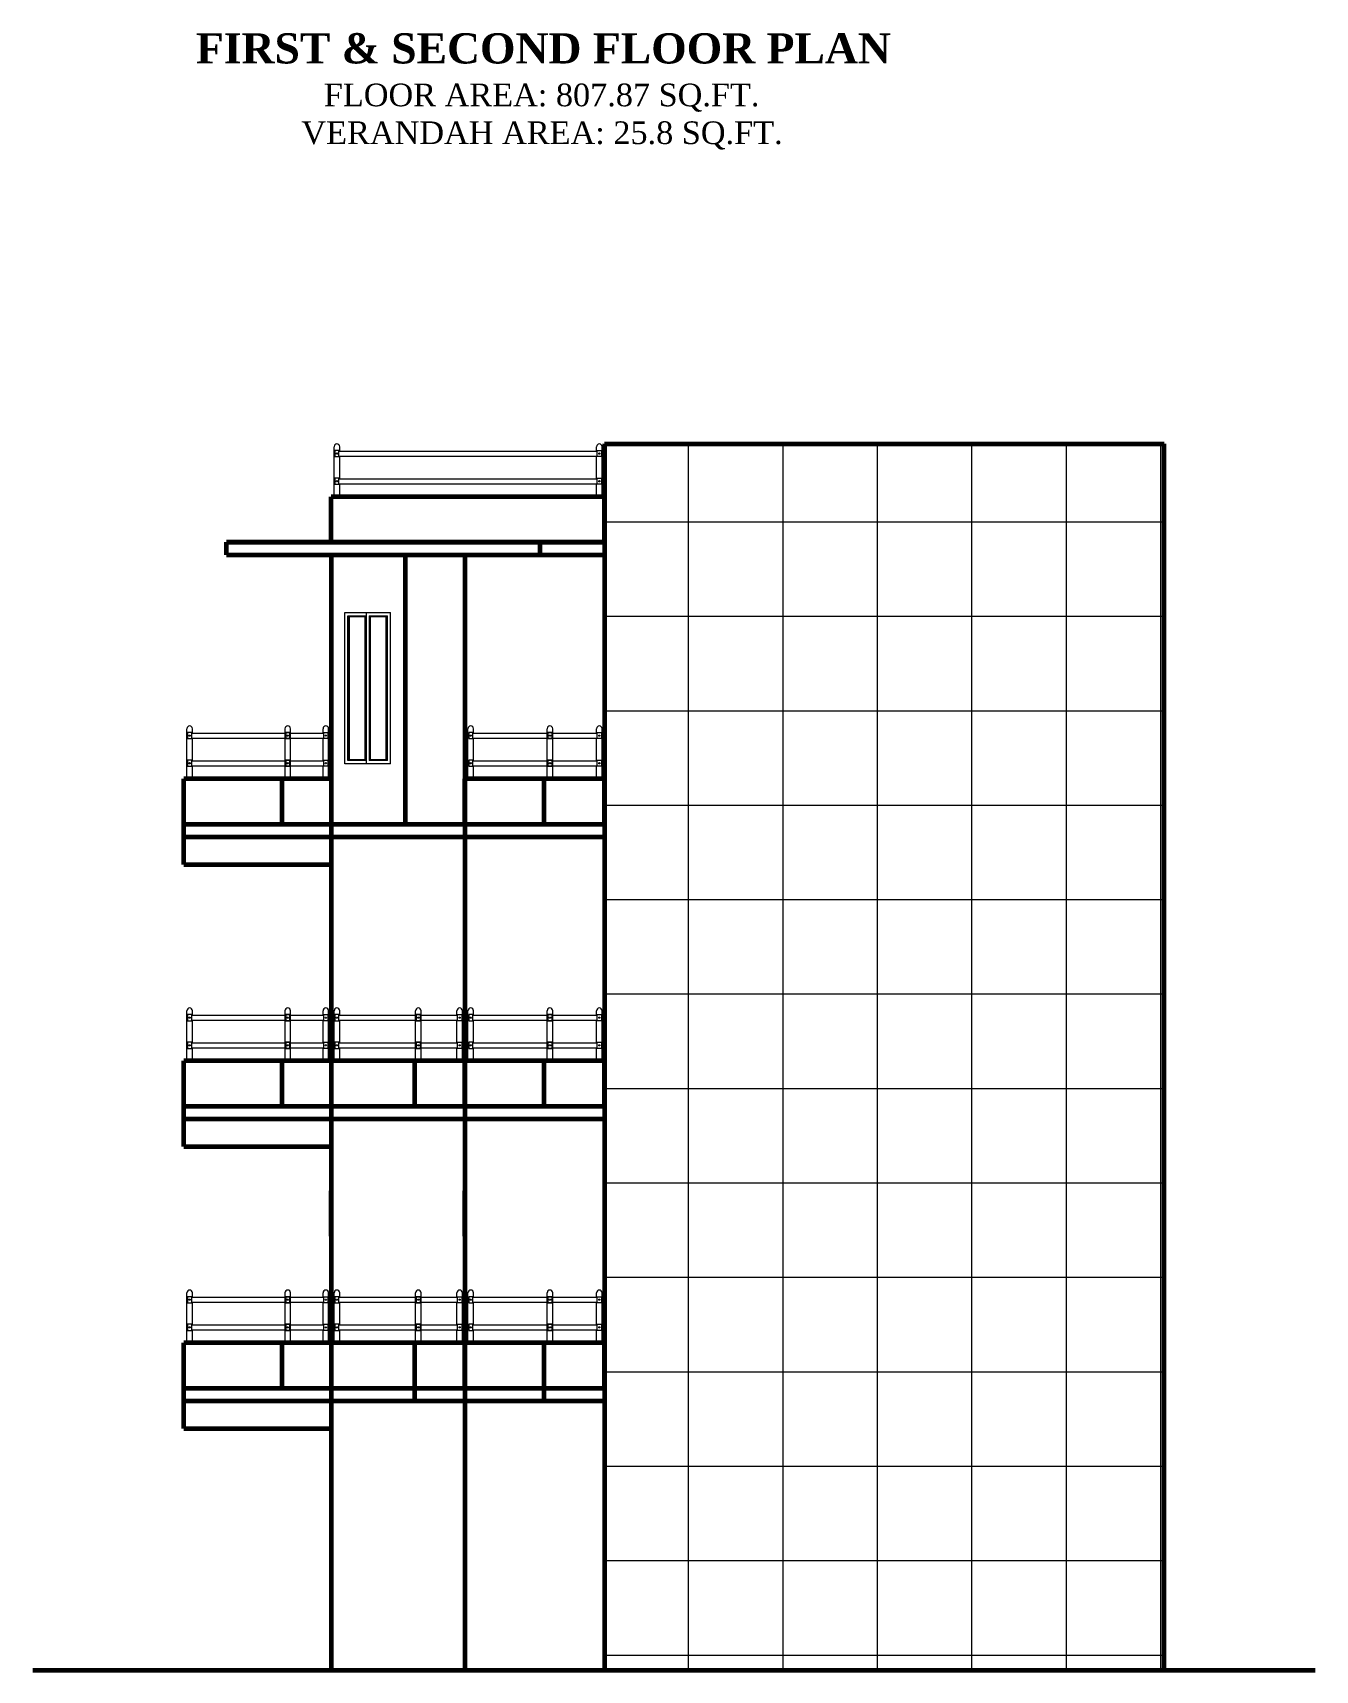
# Model space of a CAD drawing. Header units: inches. Extents: x -4737 to 13205, y 2479 to 13285.
# Drawn here: x -3607 to -3098, y 7948 to 8598 of the extents above; entities that cross this region are included whole.
import ezdxf

# ---------------------------------------------------------------- set-up
doc = ezdxf.new("R2010")
doc.units = ezdxf.units.IN
doc.header["$MEASUREMENT"] = 0
for name, color, linetype, lineweight in [('ns_HATCH', 40, 'Continuous', 0), ('ns_RAILING', 191, 'Continuous', 15), ('ns_TEXT', 7, 'Continuous', 13), ('ns_WALL', 21, 'Continuous', 60), ('ns_WINDOW', 151, 'Continuous', 15)]:
    doc.layers.add(name, color=color, linetype=linetype, lineweight=lineweight)
doc.styles.get("Standard").update_dxf_attribs({"font": 'arial.ttf'})

msp = doc.modelspace()

# ---------------------------------------------------------------- hatches: boundary and pattern name
at = {"layer": 'ns_HATCH'}
h = msp.add_hatch(dxfattribs=at)
h.set_pattern_fill('NET', color=256, scale=300)
h.set_pattern_definition([(0, (-30309.574, 13766.2), (0, 37.5), []), (90, (-30309.574, 13766.2), (-37.5, 2e-15), [])])
h.paths.add_polyline_path([(-3158.23, 8434.67), (-3380.38, 8434.67), (-3380.38, 7947.67), (-3158.23, 7947.67)])

# ---------------------------------------------------------------- linework, layer by layer
at = {"layer": 'ns_RAILING'}
for p, q in [((-3487.78, 8413.67), (-3487.78, 8433.57)), ((-3485.86, 8431.82), (-3383.3, 8431.82)), ((-3485.86, 8429.82), (-3383.3, 8429.82)), ((-3485.58, 8431.82), (-3485.58, 8433.57)), ((-3485.58, 8420.84), (-3485.58, 8429.82)), ((-3383.57, 8431.82), (-3383.57, 8433.57)), ((-3383.57, 8420.84), (-3383.57, 8429.82)), ((-3381.38, 8413.67), (-3381.38, 8433.57)), ((-3485.86, 8420.84), (-3383.3, 8420.84)), ((-3485.86, 8418.84), (-3383.3, 8418.84)), ((-3485.58, 8413.67), (-3485.58, 8418.84)), ((-3383.57, 8413.67), (-3383.57, 8418.84)), ((-3546.24, 8301.67), (-3546.24, 8321.57)), ((-3544.32, 8319.82), (-3507.01, 8319.82)), ((-3544.32, 8317.82), (-3507.01, 8317.82)), ((-3544.04, 8319.82), (-3544.04, 8321.57)), ((-3544.04, 8308.84), (-3544.04, 8317.82)), ((-3507.28, 8301.67), (-3507.28, 8321.57)), ((-3507.28, 8319.82), (-3507.28, 8321.57)), ((-3507.28, 8308.84), (-3507.28, 8317.82)), ((-3505.36, 8319.82), (-3491.9, 8319.82)), ((-3505.36, 8317.82), (-3491.9, 8317.82)), ((-3505.09, 8319.82), (-3505.09, 8321.57)), ((-3505.09, 8301.67), (-3505.09, 8321.57)), ((-3505.09, 8308.84), (-3505.09, 8317.82)), ((-3492.18, 8319.82), (-3492.18, 8321.57)), ((-3492.18, 8308.84), (-3492.18, 8317.82)), ((-3489.98, 8301.67), (-3489.98, 8321.57)), ((-3434.64, 8301.67), (-3434.64, 8321.57)), ((-3432.71, 8319.82), (-3402.91, 8319.82)), ((-3432.71, 8317.82), (-3402.91, 8317.82)), ((-3432.44, 8319.82), (-3432.44, 8321.57)), ((-3432.44, 8308.84), (-3432.44, 8317.82)), ((-3403.18, 8301.67), (-3403.18, 8321.57)), ((-3403.18, 8319.82), (-3403.18, 8321.57)), ((-3403.18, 8308.84), (-3403.18, 8317.82)), ((-3401.26, 8319.82), (-3383.3, 8319.82)), ((-3401.26, 8317.82), (-3383.3, 8317.82)), ((-3400.99, 8319.82), (-3400.99, 8321.57)), ((-3400.99, 8301.67), (-3400.99, 8321.57)), ((-3400.99, 8308.84), (-3400.99, 8317.82)), ((-3383.57, 8319.82), (-3383.57, 8321.57)), ((-3383.57, 8308.84), (-3383.57, 8317.82)), ((-3381.38, 8301.67), (-3381.38, 8321.57)), ((-3544.32, 8308.84), (-3507.01, 8308.84)), ((-3544.32, 8306.84), (-3507.01, 8306.84)), ((-3544.04, 8301.67), (-3544.04, 8306.84)), ((-3507.28, 8301.67), (-3507.28, 8306.84)), ((-3505.36, 8308.84), (-3491.9, 8308.84)), ((-3505.36, 8306.84), (-3491.9, 8306.84)), ((-3505.09, 8301.67), (-3505.09, 8306.84)), ((-3492.18, 8301.67), (-3492.18, 8306.84)), ((-3432.71, 8308.84), (-3402.91, 8308.84)), ((-3432.71, 8306.84), (-3402.91, 8306.84)), ((-3432.44, 8301.67), (-3432.44, 8306.84)), ((-3403.18, 8301.67), (-3403.18, 8306.84)), ((-3401.26, 8308.84), (-3383.3, 8308.84)), ((-3401.26, 8306.84), (-3383.3, 8306.84)), ((-3400.99, 8301.67), (-3400.99, 8306.84)), ((-3383.57, 8301.67), (-3383.57, 8306.84)), ((-3546.24, 8189.67), (-3546.24, 8209.57)), ((-3544.32, 8207.82), (-3507.01, 8207.82)), ((-3544.04, 8207.82), (-3544.04, 8209.57)), ((-3507.28, 8189.67), (-3507.28, 8209.57)), ((-3507.28, 8207.82), (-3507.28, 8209.57)), ((-3505.36, 8207.82), (-3491.9, 8207.82)), ((-3505.09, 8207.82), (-3505.09, 8209.57)), ((-3505.09, 8189.67), (-3505.09, 8209.57)), ((-3492.18, 8207.82), (-3492.18, 8209.57)), ((-3489.98, 8189.67), (-3489.98, 8209.57)), ((-3487.78, 8189.67), (-3487.78, 8209.57)), ((-3485.86, 8207.82), (-3455.74, 8207.82)), ((-3485.58, 8207.82), (-3485.58, 8209.57)), ((-3455.46, 8207.82), (-3455.46, 8209.57)), ((-3455.46, 8189.67), (-3455.46, 8209.57)), ((-3453.26, 8189.67), (-3453.26, 8209.57)), ((-3453.26, 8207.82), (-3453.26, 8209.57)), ((-3453.26, 8207.82), (-3438.75, 8207.82)), ((-3439.03, 8207.82), (-3439.03, 8209.57)), ((-3436.83, 8189.67), (-3436.83, 8209.57)), ((-3434.64, 8189.67), (-3434.64, 8209.57)), ((-3432.71, 8207.82), (-3402.91, 8207.82)), ((-3432.44, 8207.82), (-3432.44, 8209.57)), ((-3403.18, 8189.67), (-3403.18, 8209.57)), ((-3403.18, 8207.82), (-3403.18, 8209.57)), ((-3401.26, 8207.82), (-3383.3, 8207.82)), ((-3400.99, 8207.82), (-3400.99, 8209.57)), ((-3400.99, 8189.67), (-3400.99, 8209.57)), ((-3383.57, 8207.82), (-3383.57, 8209.57)), ((-3381.38, 8189.67), (-3381.38, 8209.57)), ((-3544.32, 8205.82), (-3507.01, 8205.82)), ((-3544.04, 8196.84), (-3544.04, 8205.82)), ((-3507.28, 8196.84), (-3507.28, 8205.82)), ((-3505.36, 8205.82), (-3491.9, 8205.82)), ((-3505.09, 8196.84), (-3505.09, 8205.82)), ((-3492.18, 8196.84), (-3492.18, 8205.82)), ((-3485.86, 8205.82), (-3455.74, 8205.82)), ((-3485.58, 8196.84), (-3485.58, 8205.82)), ((-3455.46, 8196.84), (-3455.46, 8205.82)), ((-3453.26, 8205.82), (-3438.75, 8205.82)), ((-3453.26, 8196.84), (-3453.26, 8205.82)), ((-3439.03, 8196.84), (-3439.03, 8205.82)), ((-3432.71, 8205.82), (-3402.91, 8205.82)), ((-3432.44, 8196.84), (-3432.44, 8205.82)), ((-3403.18, 8196.84), (-3403.18, 8205.82)), ((-3401.26, 8205.82), (-3383.3, 8205.82)), ((-3400.99, 8196.84), (-3400.99, 8205.82)), ((-3383.57, 8196.84), (-3383.57, 8205.82)), ((-3544.32, 8196.84), (-3507.01, 8196.84)), ((-3544.32, 8194.84), (-3507.01, 8194.84)), ((-3544.04, 8189.67), (-3544.04, 8194.84)), ((-3507.28, 8189.67), (-3507.28, 8194.84)), ((-3505.36, 8196.84), (-3491.9, 8196.84)), ((-3505.36, 8194.84), (-3491.9, 8194.84)), ((-3505.09, 8189.67), (-3505.09, 8194.84)), ((-3492.18, 8189.67), (-3492.18, 8194.84)), ((-3485.86, 8196.84), (-3455.74, 8196.84)), ((-3485.86, 8194.84), (-3455.74, 8194.84)), ((-3485.58, 8189.67), (-3485.58, 8194.84)), ((-3455.46, 8189.67), (-3455.46, 8194.84)), ((-3453.26, 8196.84), (-3438.75, 8196.84)), ((-3453.26, 8194.84), (-3438.75, 8194.84)), ((-3453.26, 8189.67), (-3453.26, 8194.84)), ((-3439.03, 8189.67), (-3439.03, 8194.84)), ((-3432.71, 8196.84), (-3402.91, 8196.84)), ((-3432.71, 8194.84), (-3402.91, 8194.84)), ((-3432.44, 8189.67), (-3432.44, 8194.84)), ((-3403.18, 8189.67), (-3403.18, 8194.84)), ((-3401.26, 8196.84), (-3383.3, 8196.84)), ((-3401.26, 8194.84), (-3383.3, 8194.84)), ((-3400.99, 8189.67), (-3400.99, 8194.84)), ((-3383.57, 8189.67), (-3383.57, 8194.84)), ((-3546.24, 8077.67), (-3546.24, 8097.57)), ((-3544.04, 8095.82), (-3544.04, 8097.57)), ((-3507.28, 8077.67), (-3507.28, 8097.57)), ((-3507.28, 8095.82), (-3507.28, 8097.57)), ((-3505.09, 8095.82), (-3505.09, 8097.57)), ((-3505.09, 8077.67), (-3505.09, 8097.57)), ((-3492.18, 8095.82), (-3492.18, 8097.57)), ((-3489.98, 8077.67), (-3489.98, 8097.57)), ((-3487.78, 8077.67), (-3487.78, 8097.57)), ((-3485.58, 8095.82), (-3485.58, 8097.57)), ((-3455.46, 8095.82), (-3455.46, 8097.57)), ((-3455.46, 8077.67), (-3455.46, 8097.57)), ((-3453.26, 8077.67), (-3453.26, 8097.57)), ((-3453.26, 8095.82), (-3453.26, 8097.57)), ((-3439.03, 8095.82), (-3439.03, 8097.57)), ((-3436.83, 8077.67), (-3436.83, 8097.57)), ((-3434.64, 8077.67), (-3434.64, 8097.57)), ((-3432.44, 8095.82), (-3432.44, 8097.57)), ((-3403.18, 8077.67), (-3403.18, 8097.57)), ((-3403.18, 8095.82), (-3403.18, 8097.57)), ((-3400.99, 8095.82), (-3400.99, 8097.57)), ((-3400.99, 8077.67), (-3400.99, 8097.57)), ((-3383.57, 8095.82), (-3383.57, 8097.57)), ((-3381.38, 8077.67), (-3381.38, 8097.57)), ((-3544.32, 8095.82), (-3507.01, 8095.82)), ((-3544.32, 8093.82), (-3507.01, 8093.82)), ((-3544.04, 8084.84), (-3544.04, 8093.82)), ((-3507.28, 8084.84), (-3507.28, 8093.82)), ((-3505.36, 8095.82), (-3491.9, 8095.82)), ((-3505.36, 8093.82), (-3491.9, 8093.82)), ((-3505.09, 8084.84), (-3505.09, 8093.82)), ((-3492.18, 8084.84), (-3492.18, 8093.82)), ((-3485.86, 8095.82), (-3455.74, 8095.82)), ((-3485.86, 8093.82), (-3455.74, 8093.82)), ((-3485.58, 8084.84), (-3485.58, 8093.82)), ((-3455.46, 8084.84), (-3455.46, 8093.82)), ((-3453.26, 8095.82), (-3438.75, 8095.82)), ((-3453.26, 8093.82), (-3438.75, 8093.82)), ((-3453.26, 8084.84), (-3453.26, 8093.82)), ((-3439.03, 8084.84), (-3439.03, 8093.82)), ((-3432.71, 8095.82), (-3402.91, 8095.82)), ((-3432.71, 8093.82), (-3402.91, 8093.82)), ((-3432.44, 8084.84), (-3432.44, 8093.82)), ((-3403.18, 8084.84), (-3403.18, 8093.82)), ((-3401.26, 8095.82), (-3383.3, 8095.82)), ((-3401.26, 8093.82), (-3383.3, 8093.82)), ((-3400.99, 8084.84), (-3400.99, 8093.82)), ((-3383.57, 8084.84), (-3383.57, 8093.82)), ((-3544.32, 8084.84), (-3507.01, 8084.84)), ((-3505.36, 8084.84), (-3491.9, 8084.84)), ((-3485.86, 8084.84), (-3455.74, 8084.84)), ((-3453.26, 8084.84), (-3438.75, 8084.84)), ((-3432.71, 8084.84), (-3402.91, 8084.84)), ((-3401.26, 8084.84), (-3383.3, 8084.84)), ((-3544.32, 8082.84), (-3507.01, 8082.84)), ((-3544.04, 8077.67), (-3544.04, 8082.84)), ((-3507.28, 8077.67), (-3507.28, 8082.84)), ((-3505.36, 8082.84), (-3491.9, 8082.84)), ((-3505.09, 8077.67), (-3505.09, 8082.84)), ((-3492.18, 8077.67), (-3492.18, 8082.84)), ((-3485.86, 8082.84), (-3455.74, 8082.84)), ((-3485.58, 8077.67), (-3485.58, 8082.84)), ((-3455.46, 8077.67), (-3455.46, 8082.84)), ((-3453.26, 8082.84), (-3438.75, 8082.84)), ((-3453.26, 8077.67), (-3453.26, 8082.84)), ((-3439.03, 8077.67), (-3439.03, 8082.84)), ((-3432.71, 8082.84), (-3402.91, 8082.84)), ((-3432.44, 8077.67), (-3432.44, 8082.84)), ((-3403.18, 8077.67), (-3403.18, 8082.84)), ((-3401.26, 8082.84), (-3383.3, 8082.84)), ((-3400.99, 8077.67), (-3400.99, 8082.84)), ((-3383.57, 8077.67), (-3383.57, 8082.84))]:
    msp.add_line(p, q, dxfattribs=at)
for points in [[(-3486.68, 8432.02), (-3487.51, 8432.02), (-3487.51, 8429.62), (-3486.68, 8429.62)], [(-3486.68, 8429.62), (-3485.86, 8429.62), (-3485.86, 8432.02), (-3486.68, 8432.02)], [(-3382.48, 8429.62), (-3383.3, 8429.62), (-3383.3, 8432.02), (-3382.48, 8432.02)], [(-3382.48, 8432.02), (-3381.65, 8432.02), (-3381.65, 8429.62), (-3382.48, 8429.62)], [(-3486.68, 8421.04), (-3487.51, 8421.04), (-3487.51, 8418.64), (-3486.68, 8418.64)], [(-3486.68, 8418.64), (-3485.86, 8418.64), (-3485.86, 8421.04), (-3486.68, 8421.04)], [(-3382.48, 8418.64), (-3383.3, 8418.64), (-3383.3, 8421.04), (-3382.48, 8421.04)], [(-3382.48, 8421.04), (-3381.65, 8421.04), (-3381.65, 8418.64), (-3382.48, 8418.64)], [(-3545.14, 8320.02), (-3545.97, 8320.02), (-3545.97, 8317.62), (-3545.14, 8317.62)], [(-3545.14, 8317.62), (-3544.32, 8317.62), (-3544.32, 8320.02), (-3545.14, 8320.02)], [(-3506.19, 8320.02), (-3507.01, 8320.02), (-3507.01, 8317.62), (-3506.19, 8317.62)], [(-3506.19, 8317.62), (-3507.01, 8317.62), (-3507.01, 8320.02), (-3506.19, 8320.02)], [(-3506.19, 8317.62), (-3505.36, 8317.62), (-3505.36, 8320.02), (-3506.19, 8320.02)], [(-3506.19, 8320.02), (-3505.36, 8320.02), (-3505.36, 8317.62), (-3506.19, 8317.62)], [(-3491.08, 8317.62), (-3491.9, 8317.62), (-3491.9, 8320.02), (-3491.08, 8320.02)], [(-3491.08, 8320.02), (-3490.25, 8320.02), (-3490.25, 8317.62), (-3491.08, 8317.62)], [(-3433.54, 8320.02), (-3434.36, 8320.02), (-3434.36, 8317.62), (-3433.54, 8317.62)], [(-3433.54, 8317.62), (-3432.71, 8317.62), (-3432.71, 8320.02), (-3433.54, 8320.02)], [(-3402.09, 8320.02), (-3402.91, 8320.02), (-3402.91, 8317.62), (-3402.09, 8317.62)], [(-3402.09, 8317.62), (-3402.91, 8317.62), (-3402.91, 8320.02), (-3402.09, 8320.02)], [(-3402.09, 8317.62), (-3401.26, 8317.62), (-3401.26, 8320.02), (-3402.09, 8320.02)], [(-3402.09, 8320.02), (-3401.26, 8320.02), (-3401.26, 8317.62), (-3402.09, 8317.62)], [(-3382.48, 8317.62), (-3383.3, 8317.62), (-3383.3, 8320.02), (-3382.48, 8320.02)], [(-3382.48, 8320.02), (-3381.65, 8320.02), (-3381.65, 8317.62), (-3382.48, 8317.62)], [(-3545.14, 8309.04), (-3545.97, 8309.04), (-3545.97, 8306.64), (-3545.14, 8306.64)], [(-3545.14, 8306.64), (-3544.32, 8306.64), (-3544.32, 8309.04), (-3545.14, 8309.04)], [(-3506.19, 8309.04), (-3507.01, 8309.04), (-3507.01, 8306.64), (-3506.19, 8306.64)], [(-3506.19, 8306.64), (-3507.01, 8306.64), (-3507.01, 8309.04), (-3506.19, 8309.04)], [(-3506.19, 8306.64), (-3505.36, 8306.64), (-3505.36, 8309.04), (-3506.19, 8309.04)], [(-3506.19, 8309.04), (-3505.36, 8309.04), (-3505.36, 8306.64), (-3506.19, 8306.64)], [(-3491.08, 8306.64), (-3491.9, 8306.64), (-3491.9, 8309.04), (-3491.08, 8309.04)], [(-3491.08, 8309.04), (-3490.25, 8309.04), (-3490.25, 8306.64), (-3491.08, 8306.64)], [(-3433.54, 8309.04), (-3434.36, 8309.04), (-3434.36, 8306.64), (-3433.54, 8306.64)], [(-3433.54, 8306.64), (-3432.71, 8306.64), (-3432.71, 8309.04), (-3433.54, 8309.04)], [(-3402.09, 8309.04), (-3402.91, 8309.04), (-3402.91, 8306.64), (-3402.09, 8306.64)], [(-3402.09, 8306.64), (-3402.91, 8306.64), (-3402.91, 8309.04), (-3402.09, 8309.04)], [(-3402.09, 8306.64), (-3401.26, 8306.64), (-3401.26, 8309.04), (-3402.09, 8309.04)], [(-3402.09, 8309.04), (-3401.26, 8309.04), (-3401.26, 8306.64), (-3402.09, 8306.64)], [(-3382.48, 8306.64), (-3383.3, 8306.64), (-3383.3, 8309.04), (-3382.48, 8309.04)], [(-3382.48, 8309.04), (-3381.65, 8309.04), (-3381.65, 8306.64), (-3382.48, 8306.64)], [(-3545.14, 8208.02), (-3545.97, 8208.02), (-3545.97, 8205.62), (-3545.14, 8205.62)], [(-3545.14, 8205.62), (-3544.32, 8205.62), (-3544.32, 8208.02), (-3545.14, 8208.02)], [(-3506.19, 8208.02), (-3507.01, 8208.02), (-3507.01, 8205.62), (-3506.19, 8205.62)], [(-3506.19, 8205.62), (-3507.01, 8205.62), (-3507.01, 8208.02), (-3506.19, 8208.02)], [(-3506.19, 8205.62), (-3505.36, 8205.62), (-3505.36, 8208.02), (-3506.19, 8208.02)], [(-3506.19, 8208.02), (-3505.36, 8208.02), (-3505.36, 8205.62), (-3506.19, 8205.62)], [(-3491.08, 8205.62), (-3491.9, 8205.62), (-3491.9, 8208.02), (-3491.08, 8208.02)], [(-3491.08, 8208.02), (-3490.25, 8208.02), (-3490.25, 8205.62), (-3491.08, 8205.62)], [(-3486.68, 8208.02), (-3487.51, 8208.02), (-3487.51, 8205.62), (-3486.68, 8205.62)], [(-3486.68, 8205.62), (-3485.86, 8205.62), (-3485.86, 8208.02), (-3486.68, 8208.02)], [(-3454.36, 8205.62), (-3455.18, 8205.62), (-3455.18, 8208.02), (-3454.36, 8208.02)], [(-3454.36, 8208.02), (-3455.18, 8208.02), (-3455.18, 8205.62), (-3454.36, 8205.62)], [(-3454.36, 8208.02), (-3453.54, 8208.02), (-3453.54, 8205.62), (-3454.36, 8205.62)], [(-3454.36, 8205.62), (-3453.54, 8205.62), (-3453.54, 8208.02), (-3454.36, 8208.02)], [(-3437.93, 8205.62), (-3438.75, 8205.62), (-3438.75, 8208.02), (-3437.93, 8208.02)], [(-3437.93, 8208.02), (-3437.11, 8208.02), (-3437.11, 8205.62), (-3437.93, 8205.62)], [(-3433.54, 8208.02), (-3434.36, 8208.02), (-3434.36, 8205.62), (-3433.54, 8205.62)], [(-3433.54, 8205.62), (-3432.71, 8205.62), (-3432.71, 8208.02), (-3433.54, 8208.02)], [(-3402.09, 8208.02), (-3402.91, 8208.02), (-3402.91, 8205.62), (-3402.09, 8205.62)], [(-3402.09, 8205.62), (-3402.91, 8205.62), (-3402.91, 8208.02), (-3402.09, 8208.02)], [(-3402.09, 8205.62), (-3401.26, 8205.62), (-3401.26, 8208.02), (-3402.09, 8208.02)], [(-3402.09, 8208.02), (-3401.26, 8208.02), (-3401.26, 8205.62), (-3402.09, 8205.62)], [(-3382.48, 8205.62), (-3383.3, 8205.62), (-3383.3, 8208.02), (-3382.48, 8208.02)], [(-3382.48, 8208.02), (-3381.65, 8208.02), (-3381.65, 8205.62), (-3382.48, 8205.62)], [(-3545.14, 8197.04), (-3545.97, 8197.04), (-3545.97, 8194.64), (-3545.14, 8194.64)], [(-3545.14, 8194.64), (-3544.32, 8194.64), (-3544.32, 8197.04), (-3545.14, 8197.04)], [(-3506.19, 8197.04), (-3507.01, 8197.04), (-3507.01, 8194.64), (-3506.19, 8194.64)], [(-3506.19, 8194.64), (-3507.01, 8194.64), (-3507.01, 8197.04), (-3506.19, 8197.04)], [(-3506.19, 8194.64), (-3505.36, 8194.64), (-3505.36, 8197.04), (-3506.19, 8197.04)], [(-3506.19, 8197.04), (-3505.36, 8197.04), (-3505.36, 8194.64), (-3506.19, 8194.64)], [(-3491.08, 8194.64), (-3491.9, 8194.64), (-3491.9, 8197.04), (-3491.08, 8197.04)], [(-3491.08, 8197.04), (-3490.25, 8197.04), (-3490.25, 8194.64), (-3491.08, 8194.64)], [(-3486.68, 8197.04), (-3487.51, 8197.04), (-3487.51, 8194.64), (-3486.68, 8194.64)], [(-3486.68, 8194.64), (-3485.86, 8194.64), (-3485.86, 8197.04), (-3486.68, 8197.04)], [(-3454.36, 8194.64), (-3455.18, 8194.64), (-3455.18, 8197.04), (-3454.36, 8197.04)], [(-3454.36, 8197.04), (-3455.18, 8197.04), (-3455.18, 8194.64), (-3454.36, 8194.64)], [(-3454.36, 8197.04), (-3453.54, 8197.04), (-3453.54, 8194.64), (-3454.36, 8194.64)], [(-3454.36, 8194.64), (-3453.54, 8194.64), (-3453.54, 8197.04), (-3454.36, 8197.04)], [(-3437.93, 8194.64), (-3438.75, 8194.64), (-3438.75, 8197.04), (-3437.93, 8197.04)], [(-3437.93, 8197.04), (-3437.11, 8197.04), (-3437.11, 8194.64), (-3437.93, 8194.64)], [(-3433.54, 8197.04), (-3434.36, 8197.04), (-3434.36, 8194.64), (-3433.54, 8194.64)], [(-3433.54, 8194.64), (-3432.71, 8194.64), (-3432.71, 8197.04), (-3433.54, 8197.04)], [(-3402.09, 8197.04), (-3402.91, 8197.04), (-3402.91, 8194.64), (-3402.09, 8194.64)], [(-3402.09, 8194.64), (-3402.91, 8194.64), (-3402.91, 8197.04), (-3402.09, 8197.04)], [(-3402.09, 8194.64), (-3401.26, 8194.64), (-3401.26, 8197.04), (-3402.09, 8197.04)], [(-3402.09, 8197.04), (-3401.26, 8197.04), (-3401.26, 8194.64), (-3402.09, 8194.64)], [(-3382.48, 8194.64), (-3383.3, 8194.64), (-3383.3, 8197.04), (-3382.48, 8197.04)], [(-3382.48, 8197.04), (-3381.65, 8197.04), (-3381.65, 8194.64), (-3382.48, 8194.64)], [(-3545.14, 8096.02), (-3545.97, 8096.02), (-3545.97, 8093.62), (-3545.14, 8093.62)], [(-3545.14, 8093.62), (-3544.32, 8093.62), (-3544.32, 8096.02), (-3545.14, 8096.02)], [(-3506.19, 8096.02), (-3507.01, 8096.02), (-3507.01, 8093.62), (-3506.19, 8093.62)], [(-3506.19, 8093.62), (-3507.01, 8093.62), (-3507.01, 8096.02), (-3506.19, 8096.02)], [(-3506.19, 8093.62), (-3505.36, 8093.62), (-3505.36, 8096.02), (-3506.19, 8096.02)], [(-3506.19, 8096.02), (-3505.36, 8096.02), (-3505.36, 8093.62), (-3506.19, 8093.62)], [(-3491.08, 8093.62), (-3491.9, 8093.62), (-3491.9, 8096.02), (-3491.08, 8096.02)], [(-3491.08, 8096.02), (-3490.25, 8096.02), (-3490.25, 8093.62), (-3491.08, 8093.62)], [(-3486.68, 8096.02), (-3487.51, 8096.02), (-3487.51, 8093.62), (-3486.68, 8093.62)], [(-3486.68, 8093.62), (-3485.86, 8093.62), (-3485.86, 8096.02), (-3486.68, 8096.02)], [(-3454.36, 8093.62), (-3455.18, 8093.62), (-3455.18, 8096.02), (-3454.36, 8096.02)], [(-3454.36, 8096.02), (-3455.18, 8096.02), (-3455.18, 8093.62), (-3454.36, 8093.62)], [(-3454.36, 8096.02), (-3453.54, 8096.02), (-3453.54, 8093.62), (-3454.36, 8093.62)], [(-3454.36, 8093.62), (-3453.54, 8093.62), (-3453.54, 8096.02), (-3454.36, 8096.02)], [(-3437.93, 8093.62), (-3438.75, 8093.62), (-3438.75, 8096.02), (-3437.93, 8096.02)], [(-3437.93, 8096.02), (-3437.11, 8096.02), (-3437.11, 8093.62), (-3437.93, 8093.62)], [(-3433.54, 8096.02), (-3434.36, 8096.02), (-3434.36, 8093.62), (-3433.54, 8093.62)], [(-3433.54, 8093.62), (-3432.71, 8093.62), (-3432.71, 8096.02), (-3433.54, 8096.02)], [(-3402.09, 8096.02), (-3402.91, 8096.02), (-3402.91, 8093.62), (-3402.09, 8093.62)], [(-3402.09, 8093.62), (-3402.91, 8093.62), (-3402.91, 8096.02), (-3402.09, 8096.02)], [(-3402.09, 8093.62), (-3401.26, 8093.62), (-3401.26, 8096.02), (-3402.09, 8096.02)], [(-3402.09, 8096.02), (-3401.26, 8096.02), (-3401.26, 8093.62), (-3402.09, 8093.62)], [(-3382.48, 8093.62), (-3383.3, 8093.62), (-3383.3, 8096.02), (-3382.48, 8096.02)], [(-3382.48, 8096.02), (-3381.65, 8096.02), (-3381.65, 8093.62), (-3382.48, 8093.62)], [(-3545.14, 8085.04), (-3545.97, 8085.04), (-3545.97, 8082.64), (-3545.14, 8082.64)], [(-3545.14, 8082.64), (-3544.32, 8082.64), (-3544.32, 8085.04), (-3545.14, 8085.04)], [(-3506.19, 8085.04), (-3507.01, 8085.04), (-3507.01, 8082.64), (-3506.19, 8082.64)], [(-3506.19, 8082.64), (-3507.01, 8082.64), (-3507.01, 8085.04), (-3506.19, 8085.04)], [(-3506.19, 8082.64), (-3505.36, 8082.64), (-3505.36, 8085.04), (-3506.19, 8085.04)], [(-3506.19, 8085.04), (-3505.36, 8085.04), (-3505.36, 8082.64), (-3506.19, 8082.64)], [(-3491.08, 8082.64), (-3491.9, 8082.64), (-3491.9, 8085.04), (-3491.08, 8085.04)], [(-3491.08, 8085.04), (-3490.25, 8085.04), (-3490.25, 8082.64), (-3491.08, 8082.64)], [(-3486.68, 8085.04), (-3487.51, 8085.04), (-3487.51, 8082.64), (-3486.68, 8082.64)], [(-3486.68, 8082.64), (-3485.86, 8082.64), (-3485.86, 8085.04), (-3486.68, 8085.04)], [(-3454.36, 8082.64), (-3455.18, 8082.64), (-3455.18, 8085.04), (-3454.36, 8085.04)], [(-3454.36, 8085.04), (-3455.18, 8085.04), (-3455.18, 8082.64), (-3454.36, 8082.64)], [(-3454.36, 8085.04), (-3453.54, 8085.04), (-3453.54, 8082.64), (-3454.36, 8082.64)], [(-3454.36, 8082.64), (-3453.54, 8082.64), (-3453.54, 8085.04), (-3454.36, 8085.04)], [(-3437.93, 8082.64), (-3438.75, 8082.64), (-3438.75, 8085.04), (-3437.93, 8085.04)], [(-3437.93, 8085.04), (-3437.11, 8085.04), (-3437.11, 8082.64), (-3437.93, 8082.64)], [(-3433.54, 8085.04), (-3434.36, 8085.04), (-3434.36, 8082.64), (-3433.54, 8082.64)], [(-3433.54, 8082.64), (-3432.71, 8082.64), (-3432.71, 8085.04), (-3433.54, 8085.04)], [(-3402.09, 8085.04), (-3402.91, 8085.04), (-3402.91, 8082.64), (-3402.09, 8082.64)], [(-3402.09, 8082.64), (-3402.91, 8082.64), (-3402.91, 8085.04), (-3402.09, 8085.04)], [(-3402.09, 8082.64), (-3401.26, 8082.64), (-3401.26, 8085.04), (-3402.09, 8085.04)], [(-3402.09, 8085.04), (-3401.26, 8085.04), (-3401.26, 8082.64), (-3402.09, 8082.64)], [(-3382.48, 8082.64), (-3383.3, 8082.64), (-3383.3, 8085.04), (-3382.48, 8085.04)], [(-3382.48, 8085.04), (-3381.65, 8085.04), (-3381.65, 8082.64), (-3382.48, 8082.64)]]:
    msp.add_lwpolyline(points, dxfattribs=at)
for centre in [(-3486.68, 8430.82), (-3382.48, 8430.82), (-3486.68, 8419.84), (-3382.48, 8419.84), (-3545.14, 8318.82), (-3506.19, 8318.82), (-3506.19, 8318.82), (-3491.08, 8318.82), (-3433.54, 8318.82), (-3402.09, 8318.82), (-3402.09, 8318.82), (-3382.48, 8318.82), (-3545.14, 8307.84), (-3506.19, 8307.84), (-3506.19, 8307.84), (-3491.08, 8307.84), (-3433.54, 8307.84), (-3402.09, 8307.84), (-3402.09, 8307.84), (-3382.48, 8307.84), (-3545.14, 8206.82), (-3506.19, 8206.82), (-3506.19, 8206.82), (-3491.08, 8206.82), (-3486.68, 8206.82), (-3454.36, 8206.82), (-3454.36, 8206.82), (-3437.93, 8206.82), (-3433.54, 8206.82), (-3402.09, 8206.82), (-3402.09, 8206.82), (-3382.48, 8206.82), (-3545.14, 8195.84), (-3506.19, 8195.84), (-3506.19, 8195.84), (-3491.08, 8195.84), (-3486.68, 8195.84), (-3454.36, 8195.84), (-3454.36, 8195.84), (-3437.93, 8195.84), (-3433.54, 8195.84), (-3402.09, 8195.84), (-3402.09, 8195.84), (-3382.48, 8195.84), (-3545.14, 8094.82), (-3506.19, 8094.82), (-3506.19, 8094.82), (-3491.08, 8094.82), (-3486.68, 8094.82), (-3454.36, 8094.82), (-3454.36, 8094.82), (-3437.93, 8094.82), (-3433.54, 8094.82), (-3402.09, 8094.82), (-3402.09, 8094.82), (-3382.48, 8094.82), (-3545.14, 8083.84), (-3506.19, 8083.84), (-3506.19, 8083.84), (-3491.08, 8083.84), (-3486.68, 8083.84), (-3454.36, 8083.84), (-3454.36, 8083.84), (-3437.93, 8083.84), (-3433.54, 8083.84), (-3402.09, 8083.84), (-3402.09, 8083.84), (-3382.48, 8083.84)]:
    msp.add_circle(centre, 0.25, dxfattribs=at)
for centre, start in [((-3486.68, 8433.57), 360), ((-3382.48, 8433.57), 0), ((-3545.14, 8321.57), 360), ((-3506.19, 8321.57), 360), ((-3506.19, 8321.57), 0), ((-3491.08, 8321.57), 0), ((-3433.54, 8321.57), 360), ((-3402.09, 8321.57), 360), ((-3402.09, 8321.57), 0), ((-3382.48, 8321.57), 0), ((-3545.14, 8209.57), 360), ((-3506.19, 8209.57), 360), ((-3506.19, 8209.57), 0), ((-3491.08, 8209.57), 0), ((-3486.68, 8209.57), 360), ((-3454.36, 8209.57), 0), ((-3454.36, 8209.57), 360), ((-3437.93, 8209.57), 0), ((-3433.54, 8209.57), 360), ((-3402.09, 8209.57), 360), ((-3402.09, 8209.57), 0), ((-3382.48, 8209.57), 0), ((-3545.14, 8097.57), 360), ((-3506.19, 8097.57), 360), ((-3506.19, 8097.57), 0), ((-3491.08, 8097.57), 0), ((-3486.68, 8097.57), 360), ((-3454.36, 8097.57), 0), ((-3454.36, 8097.57), 360), ((-3437.93, 8097.57), 0), ((-3433.54, 8097.57), 360), ((-3402.09, 8097.57), 360), ((-3402.09, 8097.57), 0), ((-3382.48, 8097.57), 0)]:
    msp.add_arc(centre, 1.1, start, 180, dxfattribs=at)
at = {"layer": 'ns_WALL'}
for p, q in [((-3380.38, 8434.67), (-3158.23, 8434.67)), ((-3380.38, 8434.67), (-3380.38, 7947.67)), ((-3158.23, 7947.67), (-3158.23, 8434.67)), ((-3488.98, 8395.67), (-3488.98, 8413.67)), ((-3488.98, 8395.67), (-3488.98, 8413.67)), ((-3380.38, 8413.67), (-3488.98, 8413.67)), ((-3380.38, 8395.67), (-3380.38, 8413.67)), ((-3530.47, 8395.67), (-3380.38, 8395.67)), ((-3380.38, 8395.67), (-3530.47, 8395.67)), ((-3530.47, 8390.67), (-3530.47, 8395.67)), ((-3406.16, 8395.67), (-3406.16, 8390.67)), ((-3530.47, 8390.67), (-3380.38, 8390.67)), ((-3488.98, 8390.67), (-3488.98, 7947.67)), ((-3488.98, 8390.67), (-3488.98, 8379.67)), ((-3459.42, 8283.67), (-3459.42, 8390.67)), ((-3435.83, 8390.67), (-3435.83, 7947.67)), ((-3488.98, 8379.67), (-3488.98, 8379.67)), ((-3547.44, 8267.67), (-3547.44, 8301.67)), ((-3504.09, 8301.67), (-3547.44, 8301.67)), ((-3508.48, 8301.67), (-3508.48, 8283.67)), ((-3488.98, 8301.67), (-3508.48, 8301.67)), ((-3435.83, 8283.67), (-3435.83, 8301.67)), ((-3399.99, 8301.67), (-3435.83, 8301.67)), ((-3404.38, 8283.67), (-3404.38, 8301.67)), ((-3380.38, 8301.67), (-3404.38, 8301.67)), ((-3380.38, 8283.67), (-3380.38, 8301.67)), ((-3547.44, 8283.67), (-3380.38, 8283.67)), ((-3547.44, 8278.67), (-3380.38, 8278.67)), ((-3547.44, 8267.67), (-3488.98, 8267.67)), ((-3547.44, 8155.67), (-3547.44, 8189.67)), ((-3504.09, 8189.67), (-3547.44, 8189.67)), ((-3488.98, 8189.67), (-3508.48, 8189.67)), ((-3508.48, 8189.67), (-3508.48, 8171.67)), ((-3455.03, 8189.67), (-3488.98, 8189.67)), ((-3435.83, 8189.67), (-3459.42, 8189.67)), ((-3455.74, 8171.67), (-3455.74, 8189.67)), ((-3435.83, 8171.67), (-3435.83, 8189.67)), ((-3399.99, 8189.67), (-3435.83, 8189.67)), ((-3404.38, 8171.67), (-3404.38, 8189.67)), ((-3380.38, 8189.67), (-3404.38, 8189.67)), ((-3380.38, 8171.67), (-3380.38, 8189.67)), ((-3547.44, 8171.67), (-3380.38, 8171.67)), ((-3547.44, 8166.67), (-3380.38, 8166.67)), ((-3547.44, 8155.67), (-3488.98, 8155.67)), ((-3488.98, 8120.1), (-3488.98, 8138.1)), ((-3435.83, 8120.1), (-3435.83, 8138.1)), ((-3547.44, 8043.67), (-3547.44, 8077.67)), ((-3504.09, 8077.67), (-3547.44, 8077.67)), ((-3488.98, 8077.67), (-3508.48, 8077.67)), ((-3508.48, 8077.67), (-3508.48, 8059.67)), ((-3455.03, 8077.67), (-3488.98, 8077.67)), ((-3435.83, 8077.67), (-3459.42, 8077.67)), ((-3455.74, 8054.67), (-3455.74, 8077.67)), ((-3435.83, 8059.67), (-3435.83, 8077.67)), ((-3399.99, 8077.67), (-3435.83, 8077.67)), ((-3404.38, 8054.67), (-3404.38, 8077.67)), ((-3380.38, 8077.67), (-3404.38, 8077.67)), ((-3380.38, 8059.67), (-3380.38, 8077.67)), ((-3547.44, 8059.67), (-3380.38, 8059.67)), ((-3547.44, 8054.67), (-3380.38, 8054.67)), ((-3547.44, 8043.67), (-3488.98, 8043.67)), ((-3607.44, 7947.67), (-3098.23, 7947.67))]:
    msp.add_line(p, q, dxfattribs=at)
at = {"layer": 'ns_WINDOW'}
for p, q in [((-3483.53, 8307.67), (-3483.53, 8367.67)), ((-3483.53, 8367.67), (-3465.37, 8367.67)), ((-3482.3, 8308.9), (-3482.3, 8366.44)), ((-3482.3, 8366.44), (-3475.06, 8366.44)), ((-3475.47, 8366.03), (-3481.9, 8366.03)), ((-3481.9, 8366.03), (-3481.9, 8309.3)), ((-3475.57, 8365.94), (-3481.8, 8365.94)), ((-3481.8, 8365.94), (-3481.8, 8309.4)), ((-3475.57, 8365.94), (-3475.57, 8309.4)), ((-3475.47, 8366.03), (-3475.47, 8309.3)), ((-3475.06, 8367.67), (-3475.06, 8307.67)), ((-3473.84, 8366.44), (-3466.59, 8366.44)), ((-3473.84, 8366.44), (-3473.84, 8308.9)), ((-3467, 8366.03), (-3473.43, 8366.03)), ((-3473.43, 8309.3), (-3473.43, 8366.03)), ((-3467.1, 8365.94), (-3473.33, 8365.94)), ((-3473.33, 8309.37), (-3473.33, 8365.94)), ((-3467.1, 8309.37), (-3467.1, 8365.94)), ((-3467, 8309.3), (-3467, 8366.03)), ((-3466.59, 8308.9), (-3466.59, 8366.44)), ((-3465.37, 8307.67), (-3465.37, 8367.67)), ((-3465.37, 8307.67), (-3483.53, 8307.67)), ((-3475.06, 8308.9), (-3482.3, 8308.9)), ((-3481.9, 8309.3), (-3475.47, 8309.3)), ((-3481.8, 8309.4), (-3475.57, 8309.4)), ((-3466.59, 8308.9), (-3473.84, 8308.9)), ((-3473.43, 8309.3), (-3467, 8309.3)), ((-3473.33, 8309.37), (-3467.1, 8309.37))]:
    msp.add_line(p, q, dxfattribs=at)

# ---------------------------------------------------------------- texts
at = {"layer": 'ns_TEXT', "insert": (-3595.92, 8597.76), "char_height": 14.4, "attachment_point": 1}
msp.add_mtext_dynamic_manual_height_columns('\\pi53.25615;{\\fTimes New Roman|b1|i0|c0|p18;\\H0.83333x;FIRST & SECOND FLOOR PLAN\\fTimes New Roman|b0|i0|c0|p18;\\H1.2x;\\P\\pi104.04778;\\H0.625x;FLOOR AREA: 807.87 SQ.FT.\\P\\pi95.14514;VERANDAH AREA: 25.8 SQ.FT.}', width=376.0257, gutter_width=72, heights=[72.58], dxfattribs=at)

doc.saveas('drawing.dxf')
